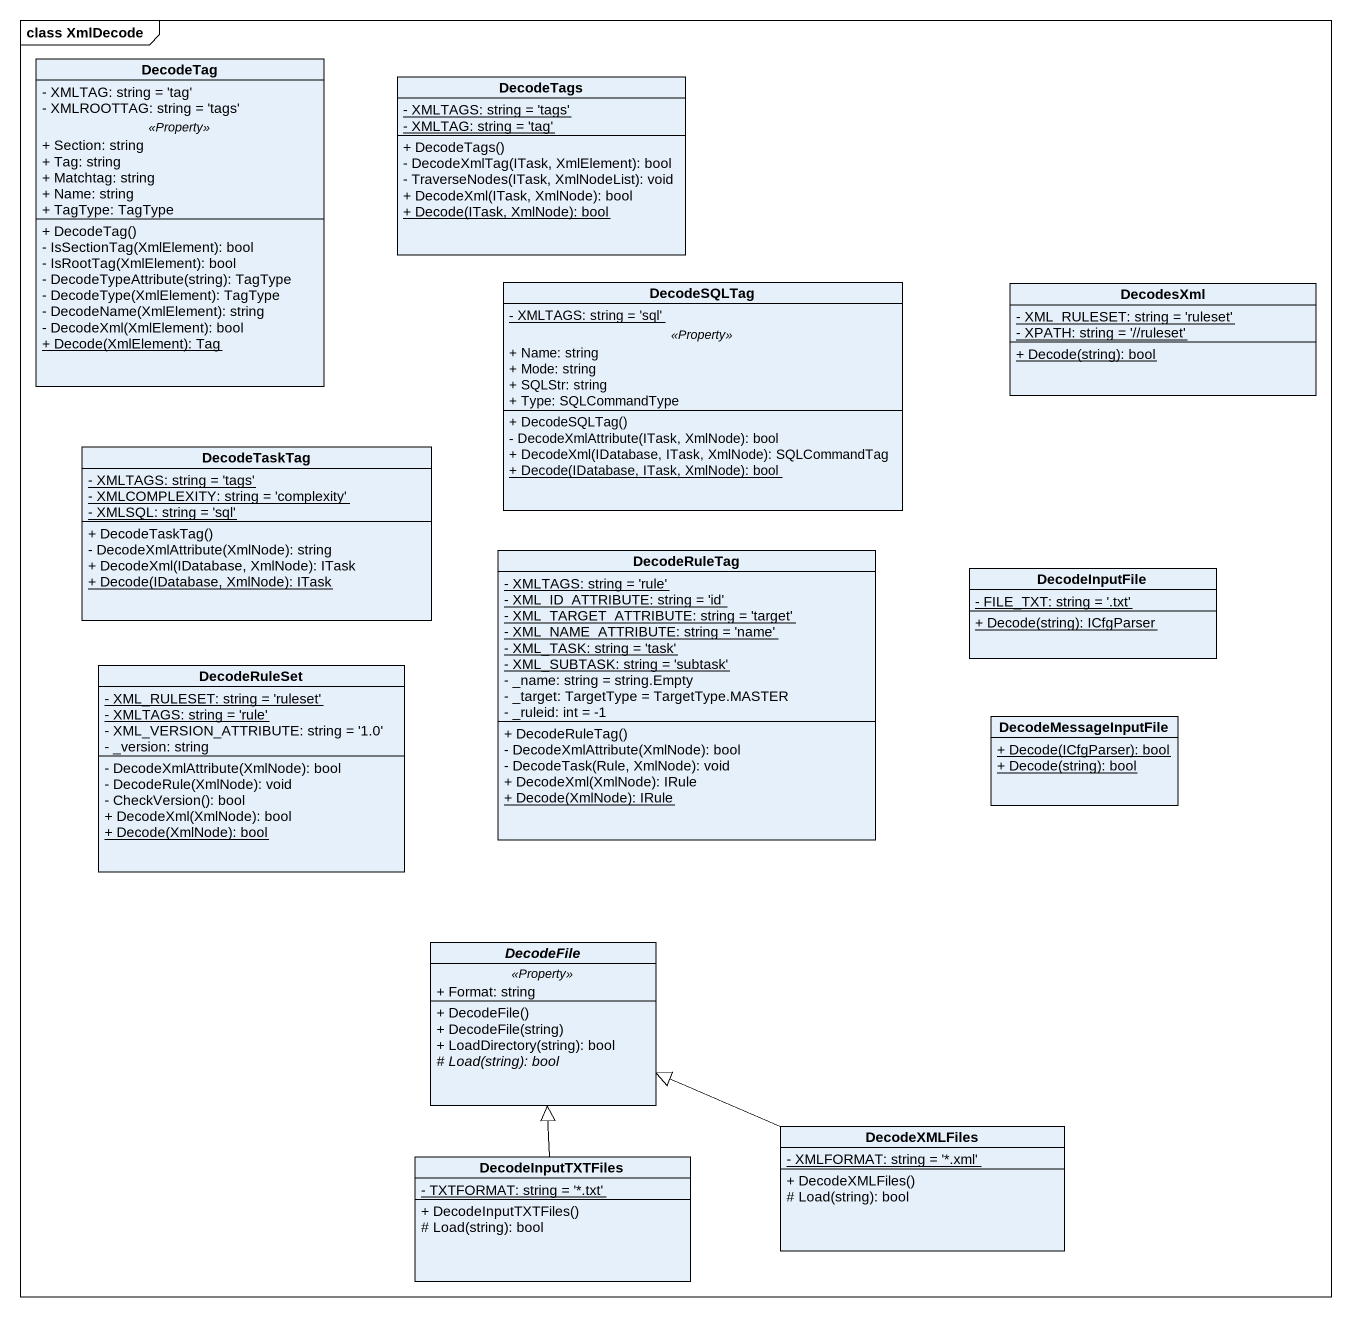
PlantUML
@startuml
mainframe class XmlDecode
hide circle
hide empty members
skinparam classAttributeIconSize 0
class DecodeTag {
  - XMLTAG: string = 'tag'
  - XMLROOTTAG: string = 'tags'
  .. <<Property>> ..
  + Section: string
  + Tag: string
  + Matchtag: string
  + Name: string
  + TagType: TagType
  --
  + DecodeTag()
  - IsSectionTag(XmlElement): bool
  - IsRootTag(XmlElement): bool
  - DecodeTypeAttribute(string): TagType
  - DecodeType(XmlElement): TagType
  - DecodeName(XmlElement): string
  - DecodeXml(XmlElement): bool
  {static} + Decode(XmlElement): Tag
}
class DecodeTags {
  {static} - XMLTAGS: string = 'tags'
  {static} - XMLTAG: string = 'tag'
  + DecodeTags()
  - DecodeXmlTag(ITask, XmlElement): bool
  - TraverseNodes(ITask, XmlNodeList): void
  + DecodeXml(ITask, XmlNode): bool
  {static} + Decode(ITask, XmlNode): bool
}
class DecodeSQLTag {
  {static} - XMLTAGS: string = 'sql'
  .. <<Property>> ..
  + Name: string
  + Mode: string
  + SQLStr: string
  + Type: SQLCommandType
  --
  + DecodeSQLTag()
  - DecodeXmlAttribute(ITask, XmlNode): bool
  + DecodeXml(IDatabase, ITask, XmlNode): SQLCommandTag
  {static} + Decode(IDatabase, ITask, XmlNode): bool
}
class DecodesXml {
  {static} - XML_RULESET: string = 'ruleset'
  {static} - XPATH: string = '//ruleset'
  {static} + Decode(string): bool
}
class DecodeTaskTag {
  {static} - XMLTAGS: string = 'tags'
  {static} - XMLCOMPLEXITY: string = 'complexity'
  {static} - XMLSQL: string = 'sql'
  + DecodeTaskTag()
  - DecodeXmlAttribute(XmlNode): string
  + DecodeXml(IDatabase, XmlNode): ITask
  {static} + Decode(IDatabase, XmlNode): ITask
}
class DecodeRuleTag {
  {static} - XMLTAGS: string = 'rule'
  {static} - XML_ID_ATTRIBUTE: string = 'id'
  {static} - XML_TARGET_ATTRIBUTE: string = 'target'
  {static} - XML_NAME_ATTRIBUTE: string = 'name'
  {static} - XML_TASK: string = 'task'
  {static} - XML_SUBTASK: string = 'subtask'
  - _name: string = string.Empty
  - _target: TargetType = TargetType.MASTER
  - _ruleid: int = -1
  + DecodeRuleTag()
  - DecodeXmlAttribute(XmlNode): bool
  - DecodeTask(Rule, XmlNode): void
  + DecodeXml(XmlNode): IRule
  {static} + Decode(XmlNode): IRule
}
class DecodeInputFile {
  {static} - FILE_TXT: string = '.txt'
  {static} + Decode(string): ICfgParser
}
class DecodeRuleSet {
  {static} - XML_RULESET: string = 'ruleset'
  {static} - XMLTAGS: string = 'rule'
  - XML_VERSION_ATTRIBUTE: string = '1.0'
  - _version: string
  - DecodeXmlAttribute(XmlNode): bool
  - DecodeRule(XmlNode): void
  - CheckVersion(): bool
  + DecodeXml(XmlNode): bool
  {static} + Decode(XmlNode): bool
}
class DecodeMessageInputFile {
  {static} + Decode(ICfgParser): bool
  {static} + Decode(string): bool
}
abstract class DecodeFile {
  .. <<Property>> ..
  + Format: string
  --
  + DecodeFile()
  + DecodeFile(string)
  + LoadDirectory(string): bool
  {abstract} # Load(string): bool
}
class DecodeInputTXTFiles {
  {static} - TXTFORMAT: string = '*.txt'
  + DecodeInputTXTFiles()
  # Load(string): bool
}
class DecodeXMLFiles {
  {static} - XMLFORMAT: string = '*.xml'
  + DecodeXMLFiles()
  # Load(string): bool
}
DecodeInputTXTFiles -up-|> DecodeFile
DecodeXMLFiles -left-|> DecodeFile
@enduml
